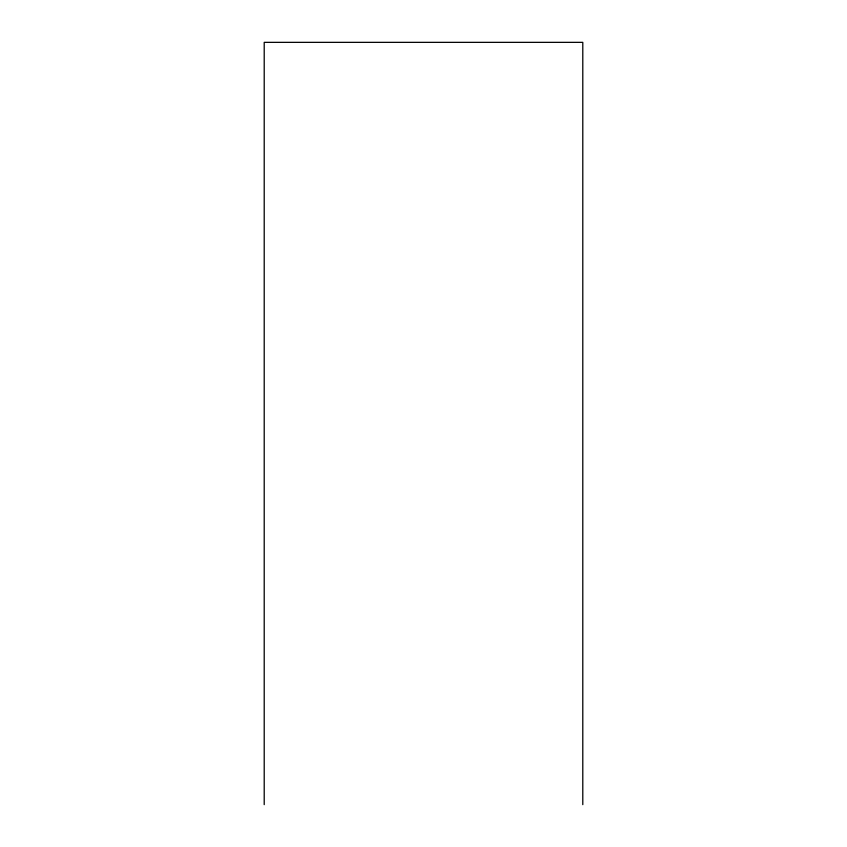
<?xml version="1.0" encoding="UTF-8"?>
<svg xmlns="http://www.w3.org/2000/svg" width="847" height="847" viewBox="0 0 847 847"><rect width="100%" height="100%" fill="white"/><g stroke="black" fill="none" stroke-linecap="round" stroke-linejoin="round"><path stroke-width="1.27" d="M582.789 804.65L582.789 42.35L264.211 42.35L264.211 804.65"/></g></svg>
